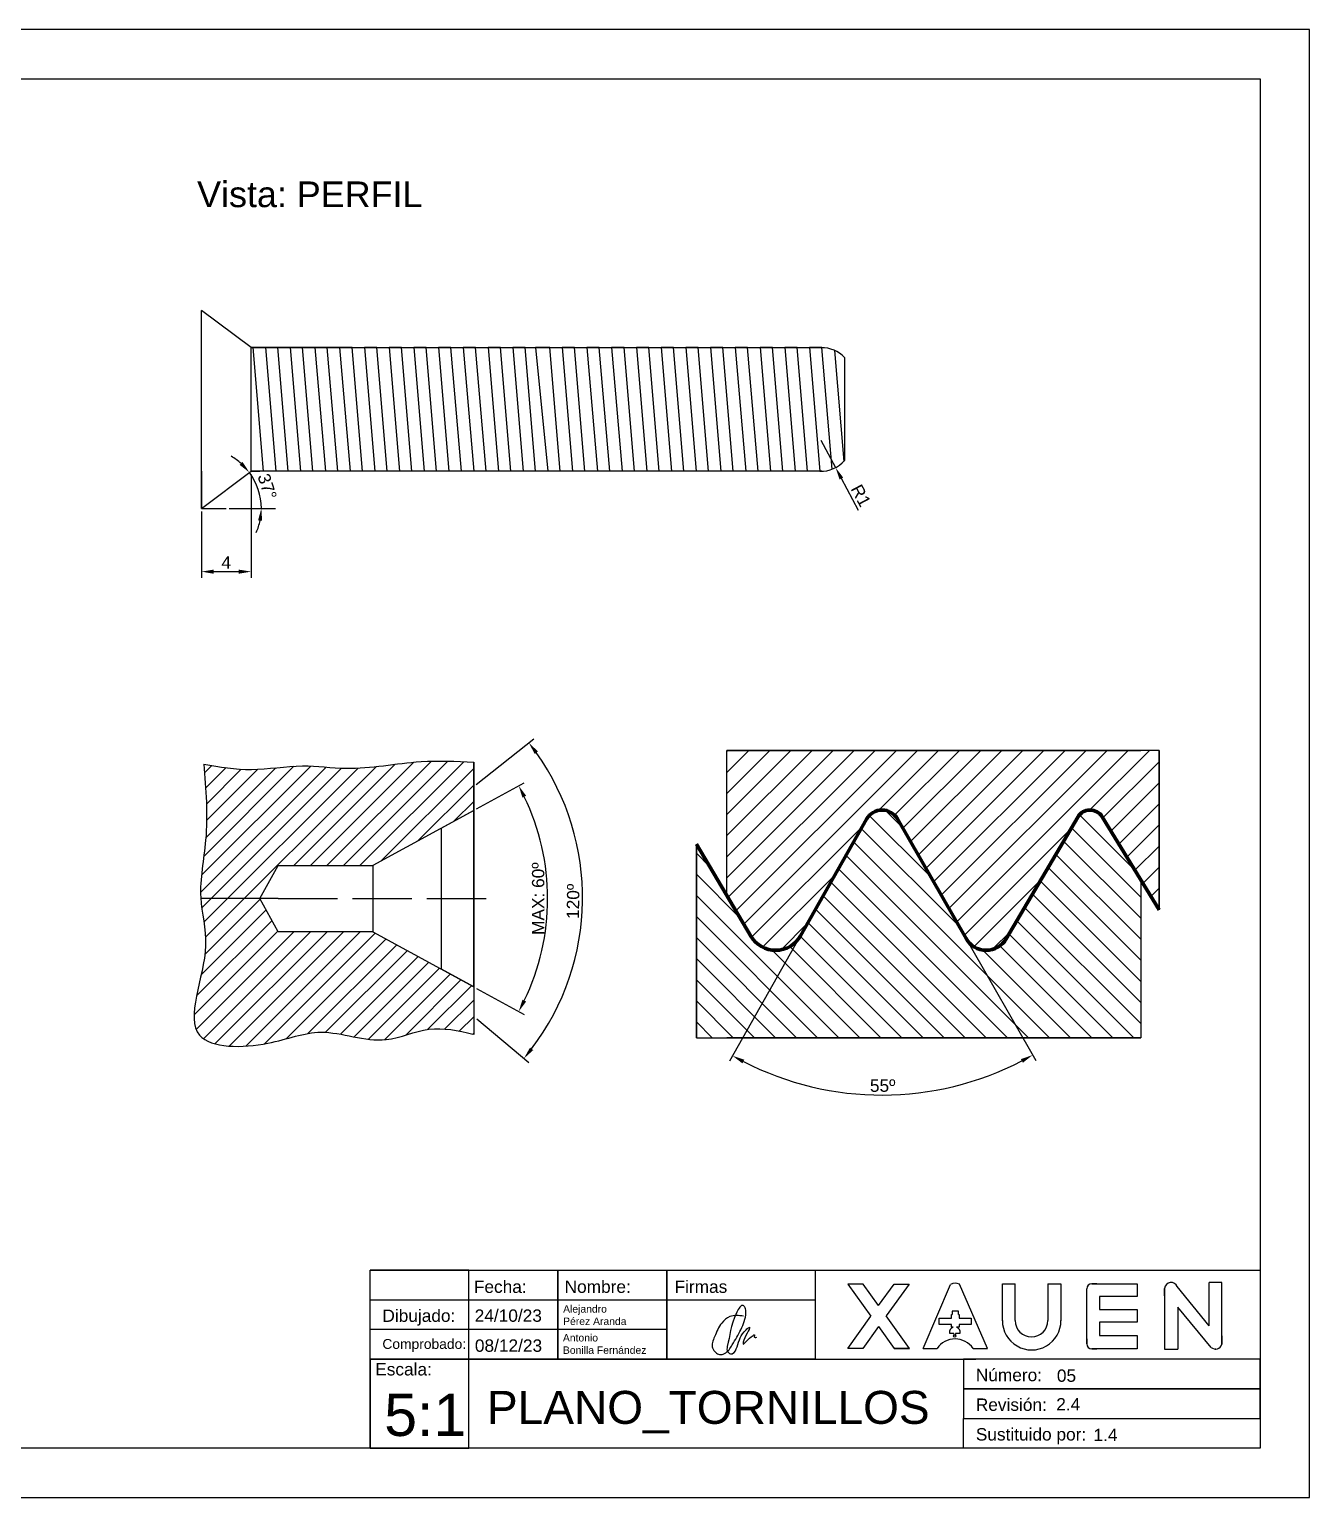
# Model space of a CAD drawing. Header units: millimetres. Extents: x 1406 to 3086, y 1988 to 2285.
# Drawn here: x 2827 to 3085.9, y 1988.1 to 2285.1 of the extents above; entities that cross this region are included whole.
import ezdxf

# ---------------------------------------------------------------- set-up
doc = ezdxf.new("R2010")
doc.units = ezdxf.units.MM
doc.linetypes.add('ACAD_ISO02W100', pattern=[15, 12, -3])
for name, color, linetype in [('BASE', 7, 'Continuous'), ('Cajetín', 7, 'Continuous'), ('Capa1', 10, 'Continuous'), ('COTA', 252, 'Continuous')]:
    doc.layers.add(name, color=color, linetype=linetype)
doc.styles.get("Standard").update_dxf_attribs({"font": 'arial.ttf'})
doc.dimstyles.new('ISO-25', dxfattribs={"dimtxt": 2.5, "dimasz": 2.5, "dimexe": 1.25, "dimexo": 0.625, "dimtad": 1, "dimtxsty": 'Standard', "dimcen": 2.5, "dimadec": 0, "dimazin": 0, "dimtfac": 1, "dimtmove": 0, "dimatfit": 3, "dimfxl": 1, "dimarcsym": 0})

# ---------------------------------------------------------------- blocks, each defined once
blk = doc.blocks.new('*D18')
at = {"layer": 'COTA', "color": 0, "lineweight": -2, "transparency": 16777216}
for p, q in [((2987.08, 2202.03), (2990.04, 2196.45)), ((2994.64, 2187.8), (2991.22, 2194.24))]:
    blk.add_line(p, q, dxfattribs=at)
at = {"layer": 'COTA', "color": 0, "transparency": 16777216}
blk.add_solid([(2991.58, 2194.44), (2990.85, 2194.05), (2990.04, 2196.45)], dxfattribs=at)
at = {"layer": 'COTA', "color": 0, "transparency": 16777216, "insert": (2995.17, 2190.8), "char_height": 2.5, "attachment_point": 5, "rotation": 297.9772}
blk.add_mtext('R1', dxfattribs=at)
blk = doc.blocks.new('*D21')
at = {"layer": 'COTA', "color": 0, "lineweight": -2, "transparency": 16777216}
for p, q in [((2871.86, 2195.09), (2871.86, 2174.16)), ((2861.79, 2187.59), (2861.79, 2174.16)), ((2864.29, 2175.41), (2869.36, 2175.41))]:
    blk.add_line(p, q, dxfattribs=at)
at = {"layer": 'COTA', "color": 0, "transparency": 16777216}
for points in [[(2864.29, 2175.82), (2864.29, 2174.99), (2861.79, 2175.41)], [(2869.36, 2175.82), (2869.36, 2174.99), (2871.86, 2175.41)]]:
    blk.add_solid(points, dxfattribs=at)
at = {"layer": 'COTA', "color": 0, "transparency": 16777216, "insert": (2866.82, 2177.28), "char_height": 2.5, "attachment_point": 5}
blk.add_mtext('4', dxfattribs=at)
blk = doc.blocks.new('*D22')
at = {"layer": 'COTA', "color": 0, "lineweight": -2, "transparency": 16777216}
blk.add_line((2867.41, 2188.21), (2875.17, 2188.21), dxfattribs=at)
for start, end in [(48.4886, 60.3147), (0, 36.6624), (336.3477, 348.1739)]:
    blk.add_arc((2861.79, 2188.21), 12.13, start, end, dxfattribs=at)
at = {"layer": 'COTA', "color": 0, "transparency": 16777216}
for points in [[(2870.13, 2197.58), (2869.52, 2197.02), (2871.52, 2195.46)], [(2873.25, 2185.77), (2874.08, 2185.69), (2873.92, 2188.21)]]:
    blk.add_solid(points, dxfattribs=at)
at = {"layer": 'COTA', "color": 0, "transparency": 16777216, "insert": (2875.11, 2192.63), "char_height": 2.5, "attachment_point": 5, "rotation": 288.3312}
blk.add_mtext('37°', dxfattribs=at)
blk = doc.blocks.new('*D25')
at = {"layer": 'COTA', "color": 0, "lineweight": -2, "transparency": 16777216}
for p, q in [((2917.41, 2127.42), (2927.05, 2132.72)), ((2917.41, 2091.1), (2927.05, 2085.81))]:
    blk.add_line(p, q, dxfattribs=at)
blk.add_arc((2884.32, 2109.26), 47.49, 334.254, 25.746, dxfattribs=at)
at = {"layer": 'COTA', "color": 0, "transparency": 16777216}
for points in [[(2926.72, 2129.7), (2927.46, 2130.08), (2925.95, 2132.11)], [(2927.46, 2088.44), (2926.72, 2088.82), (2925.95, 2086.41)]]:
    blk.add_solid(points, dxfattribs=at)
at = {"layer": 'COTA', "color": 0, "transparency": 16777216, "insert": (2929.91, 2109.26), "char_height": 2.5, "attachment_point": 5, "rotation": 90}
blk.add_mtext('MAX: 60º', dxfattribs=at)
blk = doc.blocks.new('*D26')
at = {"layer": 'COTA', "color": 0, "lineweight": -2, "transparency": 16777216}
for p, q in [((2917.35, 2132.38), (2929, 2141.57)), ((2917.48, 2084.94), (2927.98, 2076.13))]:
    blk.add_line(p, q, dxfattribs=at)
blk.add_arc((2888.28, 2109.48), 50.59, 322.7961, 35.4121, dxfattribs=at)
at = {"layer": 'COTA', "color": 0, "transparency": 16777216}
for points in [[(2929.18, 2138.54), (2929.85, 2139.04), (2928.02, 2140.79)], [(2928.9, 2078.62), (2928.25, 2079.14), (2927.02, 2076.93)]]:
    blk.add_solid(points, dxfattribs=at)
at = {"layer": 'COTA', "color": 0, "transparency": 16777216, "insert": (2936.97, 2108.71), "char_height": 2.5, "attachment_point": 5, "rotation": 89.1041}
blk.add_mtext('120º', dxfattribs=at)
blk = doc.blocks.new('*D27')
at = {"layer": 'COTA', "color": 0, "lineweight": -2, "transparency": 16777216}
for p, q in [((2982.63, 2101.2), (2968.57, 2076.4)), ((3016.72, 2100.64), (3030.52, 2076.55))]:
    blk.add_line(p, q, dxfattribs=at)
blk.add_arc((2999.42, 2130.85), 61.32, 242.801, 297.4689, dxfattribs=at)
at = {"layer": 'COTA', "color": 0, "transparency": 16777216}
for points in [[(2971.19, 2075.94), (2971.59, 2076.67), (2969.19, 2077.49)], [(3027.51, 2076.8), (3027.91, 2076.07), (3029.9, 2077.63)]]:
    blk.add_solid(points, dxfattribs=at)
at = {"layer": 'COTA', "color": 0, "transparency": 16777216, "insert": (2999.56, 2071.42), "char_height": 2.5, "attachment_point": 5, "rotation": 0.135}
blk.add_mtext('55º', dxfattribs=at)

msp = doc.modelspace()

# ---------------------------------------------------------------- hatches: boundary and pattern name
at = {"layer": 'COTA'}
h = msp.add_hatch(dxfattribs=at)
h.set_pattern_fill('ANSI31', color=256, scale=0.94938)
h.set_pattern_definition([(45, (-71.97, 122.1437), (-2.1314196, 2.1314196), [])])
h.paths.add_polyline_path([(3055.446, 2139.262), (2968.029, 2139.262), (2968.029, 2109.902), (2972.918, 2101.65, 0.5762904), (2982.933, 2101.747), (2996.319, 2125.373, -0.5811968), (3002.546, 2125.388), (3016.412, 2101.181, 0.5761453), (3024.559, 2101.138), (3039.014, 2125.774, -0.5667962), (3043.932, 2125.818), (3055.446, 2106.969)])
h = msp.add_hatch(dxfattribs=at)
h.set_pattern_fill('ANSI31', color=256, scale=0.745382)
h.set_pattern_definition([(45, (434.4748, 530.081), (-1.6734305, 1.6734305), [])])
edge = h.paths.add_edge_path()
edge.add_line((2916.857, 2127.124), (2916.857, 2136.871))
edge.add_spline(control_points=[(2916.857, 2136.871), (2913.304, 2137.044), (2904.667, 2137.458), (2893.192, 2134.89), (2881.732, 2136.69), (2872.131, 2134.761), (2865.489, 2135.932), (2862.284, 2136.497)], knot_values=[0, 0, 0, 0, 14.2868816, 34.7286475, 46.5001347, 60.4403239, 73.437482, 73.437482, 73.437482, 73.437482], degree=3, periodic=0)
edge.add_spline(control_points=[(2862.284, 2136.497), (2862.701, 2131.375), (2863.434, 2122.388), (2861.431, 2113.179), (2861.676, 2109.34), (2861.682, 2109.262)], knot_values=[0, 0, 0, 0, 20.6829587, 36.2883506, 36.6099938, 36.6099938, 36.6099938, 36.6099938], degree=3, periodic=0)
edge.add_line((2861.682, 2109.262), (2873.625, 2109.262))
edge.add_line((2873.625, 2109.262), (2877.352, 2115.943))
edge.add_line((2877.352, 2115.943), (2896.488, 2115.943))
edge.add_line((2896.488, 2115.943), (2916.857, 2127.124))
edge = h.paths.add_edge_path()
edge.add_line((2896.488, 2102.581), (2877.352, 2102.581))
edge.add_line((2877.352, 2102.581), (2873.625, 2109.262))
edge.add_line((2873.625, 2109.262), (2861.682, 2109.262))
edge.add_spline(control_points=[(2861.682, 2109.262), (2861.689, 2109.151), (2861.698, 2109.04), (2861.707, 2108.928)], knot_values=[36.6099938, 36.6099938, 36.6099938, 36.6099938, 37.072117, 37.072117, 37.072117, 37.072117], degree=3, periodic=0)
edge.add_spline(control_points=[(2861.707, 2108.928), (2861.778, 2108.092), (2861.895, 2107.261), (2862.022, 2106.425)], knot_values=[37.072117, 37.072117, 37.072117, 37.072117, 40.5519397, 40.5519397, 40.5519397, 40.5519397], degree=3, periodic=0)
edge.add_spline(control_points=[(2862.022, 2106.425), (2862.155, 2105.556), (2862.3, 2104.681), (2862.419, 2103.789)], knot_values=[40.5519397, 40.5519397, 40.5519397, 40.5519397, 44.1695731, 44.1695731, 44.1695731, 44.1695731], degree=3, periodic=0)
edge.add_spline(control_points=[(2862.419, 2103.789), (2862.517, 2103.057), (2862.597, 2102.313), (2862.638, 2101.551)], knot_values=[44.1695731, 44.1695731, 44.1695731, 44.1695731, 47.137547, 47.137547, 47.137547, 47.137547], degree=3, periodic=0)
edge.add_spline(control_points=[(2862.638, 2101.551), (2862.662, 2101.104), (2862.673, 2100.651), (2862.666, 2100.19)], knot_values=[47.137547, 47.137547, 47.137547, 47.137547, 48.8770854, 48.8770854, 48.8770854, 48.8770854], degree=3, periodic=0)
edge.add_spline(control_points=[(2862.666, 2100.19), (2862.664, 2100.046), (2862.647, 2099.431), (2862.597, 2098.802), (2862.543, 2098.316)], knot_values=[48.8770854, 48.8770854, 48.8770854, 48.8770854, 49.4231426, 51.1857163, 51.1857163, 51.1857163, 51.1857163], degree=3, periodic=0)
edge.add_spline(control_points=[(2862.543, 2098.316), (2862.426, 2097.254), (2862.236, 2096.164), (2862.014, 2095.069)], knot_values=[51.1857163, 51.1857163, 51.1857163, 51.1857163, 55.0348006, 55.0348006, 55.0348006, 55.0348006], degree=3, periodic=0)
edge.add_spline(control_points=[(2862.014, 2095.069), (2861.735, 2093.697), (2861.407, 2092.318), (2861.113, 2090.981)], knot_values=[55.0348006, 55.0348006, 55.0348006, 55.0348006, 59.8635467, 59.8635467, 59.8635467, 59.8635467], degree=3, periodic=0)
edge.add_spline(control_points=[(2861.113, 2090.981), (2860.82, 2089.647), (2860.56, 2088.355), (2860.418, 2087.153)], knot_values=[59.8635467, 59.8635467, 59.8635467, 59.8635467, 64.6834826, 64.6834826, 64.6834826, 64.6834826], degree=3, periodic=0)
edge.add_spline(control_points=[(2860.418, 2087.153), (2860.38, 2086.84), (2860.351, 2086.532), (2860.331, 2086.232)], knot_values=[64.6834826, 64.6834826, 64.6834826, 64.6834826, 65.9406349, 65.9406349, 65.9406349, 65.9406349], degree=3, periodic=0)
edge.add_spline(control_points=[(2860.331, 2086.232), (2860.317, 2086.021), (2860.308, 2085.814), (2860.304, 2085.611)], knot_values=[65.9406349, 65.9406349, 65.9406349, 65.9406349, 66.821564, 66.821564, 66.821564, 66.821564], degree=3, periodic=0)
edge.add_spline(control_points=[(2860.304, 2085.611), (2860.298, 2085.342), (2860.302, 2085.079), (2860.315, 2084.823)], knot_values=[66.821564, 66.821564, 66.821564, 66.821564, 67.9896865, 67.9896865, 67.9896865, 67.9896865], degree=3, periodic=0)
edge.add_spline(control_points=[(2860.315, 2084.823), (2860.326, 2084.633), (2860.341, 2084.448), (2860.363, 2084.267)], knot_values=[67.9896865, 67.9896865, 67.9896865, 67.9896865, 68.8540919, 68.8540919, 68.8540919, 68.8540919], degree=3, periodic=0)
edge.add_spline(control_points=[(2860.363, 2084.267), (2860.387, 2084.069), (2860.418, 2083.876), (2860.457, 2083.689)], knot_values=[68.8540919, 68.8540919, 68.8540919, 68.8540919, 69.7987118, 69.7987118, 69.7987118, 69.7987118], degree=3, periodic=0)
edge.add_spline(control_points=[(2860.457, 2083.689), (2860.481, 2083.573), (2860.508, 2083.459), (2860.538, 2083.347)], knot_values=[69.7987118, 69.7987118, 69.7987118, 69.7987118, 70.3831307, 70.3831307, 70.3831307, 70.3831307], degree=3, periodic=0)
edge.add_spline(control_points=[(2860.538, 2083.347), (2860.561, 2083.263), (2860.586, 2083.179), (2860.612, 2083.097)], knot_values=[70.3831307, 70.3831307, 70.3831307, 70.3831307, 70.8266685, 70.8266685, 70.8266685, 70.8266685], degree=3, periodic=0)
edge.add_spline(control_points=[(2860.612, 2083.097), (2860.647, 2082.99), (2860.685, 2082.885), (2860.726, 2082.782)], knot_values=[70.8266685, 70.8266685, 70.8266685, 70.8266685, 71.4039069, 71.4039069, 71.4039069, 71.4039069], degree=3, periodic=0)
edge.add_spline(control_points=[(2860.726, 2082.782), (2860.758, 2082.704), (2860.791, 2082.627), (2860.826, 2082.552)], knot_values=[71.4039069, 71.4039069, 71.4039069, 71.4039069, 71.8441406, 71.8441406, 71.8441406, 71.8441406], degree=3, periodic=0)
edge.add_spline(control_points=[(2860.826, 2082.552), (2860.873, 2082.452), (2860.923, 2082.354), (2860.977, 2082.259)], knot_values=[71.8441406, 71.8441406, 71.8441406, 71.8441406, 72.4255108, 72.4255108, 72.4255108, 72.4255108], degree=3, periodic=0)
edge.add_spline(control_points=[(2860.977, 2082.259), (2861.017, 2082.188), (2861.06, 2082.118), (2861.105, 2082.049)], knot_values=[72.4255108, 72.4255108, 72.4255108, 72.4255108, 72.8629066, 72.8629066, 72.8629066, 72.8629066], degree=3, periodic=0)
edge.add_spline(control_points=[(2861.105, 2082.049), (2861.164, 2081.957), (2861.228, 2081.868), (2861.295, 2081.781)], knot_values=[72.8629066, 72.8629066, 72.8629066, 72.8629066, 73.4476124, 73.4476124, 73.4476124, 73.4476124], degree=3, periodic=0)
edge.add_spline(control_points=[(2861.295, 2081.781), (2861.336, 2081.73), (2861.387, 2081.666), (2861.442, 2081.604), (2861.453, 2081.592)], knot_values=[73.4476124, 73.4476124, 73.4476124, 73.4476124, 73.7955692, 73.8828662, 73.8828662, 73.8828662, 73.8828662], degree=3, periodic=0)
edge.add_spline(control_points=[(2861.453, 2081.592), (2861.509, 2081.528), (2861.568, 2081.466), (2861.629, 2081.405)], knot_values=[73.8828662, 73.8828662, 73.8828662, 73.8828662, 74.3337335, 74.3337335, 74.3337335, 74.3337335], degree=3, periodic=0)
edge.add_spline(control_points=[(2861.629, 2081.405), (2861.707, 2081.329), (2861.788, 2081.255), (2861.872, 2081.183)], knot_values=[74.3337335, 74.3337335, 74.3337335, 74.3337335, 74.902663, 74.902663, 74.902663, 74.902663], degree=3, periodic=0)
edge.add_spline(control_points=[(2861.872, 2081.183), (2861.937, 2081.128), (2862.004, 2081.074), (2862.073, 2081.022)], knot_values=[74.902663, 74.902663, 74.902663, 74.902663, 75.339789, 75.339789, 75.339789, 75.339789], degree=3, periodic=0)
edge.add_spline(control_points=[(2862.073, 2081.022), (2862.165, 2080.953), (2862.26, 2080.886), (2862.359, 2080.821)], knot_values=[75.339789, 75.339789, 75.339789, 75.339789, 75.9218261, 75.9218261, 75.9218261, 75.9218261], degree=3, periodic=0)
edge.add_spline(control_points=[(2862.359, 2080.821), (2862.434, 2080.772), (2862.51, 2080.725), (2862.589, 2080.679)], knot_values=[75.9218261, 75.9218261, 75.9218261, 75.9218261, 76.3614086, 76.3614086, 76.3614086, 76.3614086], degree=3, periodic=0)
edge.add_spline(control_points=[(2862.589, 2080.679), (2862.692, 2080.618), (2862.798, 2080.56), (2862.908, 2080.504)], knot_values=[76.3614086, 76.3614086, 76.3614086, 76.3614086, 76.9401517, 76.9401517, 76.9401517, 76.9401517], degree=3, periodic=0)
edge.add_spline(control_points=[(2862.908, 2080.504), (2863.033, 2080.441), (2863.162, 2080.38), (2863.295, 2080.322)], knot_values=[76.9401517, 76.9401517, 76.9401517, 76.9401517, 77.6004103, 77.6004103, 77.6004103, 77.6004103], degree=3, periodic=0)
edge.add_spline(control_points=[(2863.295, 2080.322), (2863.411, 2080.272), (2863.531, 2080.223), (2863.653, 2080.177)], knot_values=[77.6004103, 77.6004103, 77.6004103, 77.6004103, 78.1809052, 78.1809052, 78.1809052, 78.1809052], degree=3, periodic=0)
edge.add_spline(control_points=[(2863.653, 2080.177), (2863.837, 2080.107), (2864.028, 2080.043), (2864.224, 2079.983)], knot_values=[78.1809052, 78.1809052, 78.1809052, 78.1809052, 79.0547074, 79.0547074, 79.0547074, 79.0547074], degree=3, periodic=0)
edge.add_spline(control_points=[(2864.224, 2079.983), (2864.42, 2079.923), (2864.622, 2079.868), (2864.83, 2079.818)], knot_values=[79.0547074, 79.0547074, 79.0547074, 79.0547074, 79.9307339, 79.9307339, 79.9307339, 79.9307339], degree=3, periodic=0)
edge.add_spline(control_points=[(2864.83, 2079.818), (2865.037, 2079.768), (2865.248, 2079.723), (2865.465, 2079.682)], knot_values=[79.9307339, 79.9307339, 79.9307339, 79.9307339, 80.8043672, 80.8043672, 80.8043672, 80.8043672], degree=3, periodic=0)
edge.add_spline(control_points=[(2865.465, 2079.682), (2865.752, 2079.627), (2866.048, 2079.581), (2866.351, 2079.542)], knot_values=[80.8043672, 80.8043672, 80.8043672, 80.8043672, 81.9658386, 81.9658386, 81.9658386, 81.9658386], degree=3, periodic=0)
edge.add_spline(control_points=[(2866.351, 2079.542), (2866.693, 2079.498), (2867.044, 2079.464), (2867.401, 2079.439)], knot_values=[81.9658386, 81.9658386, 81.9658386, 81.9658386, 83.2799798, 83.2799798, 83.2799798, 83.2799798], degree=3, periodic=0)
edge.add_spline(control_points=[(2867.401, 2079.439), (2867.873, 2079.406), (2868.356, 2079.388), (2868.847, 2079.385)], knot_values=[83.2799798, 83.2799798, 83.2799798, 83.2799798, 85.0133291, 85.0133291, 85.0133291, 85.0133291], degree=3, periodic=0)
edge.add_spline(control_points=[(2868.847, 2079.385), (2869.587, 2079.38), (2870.344, 2079.408), (2871.102, 2079.463)], knot_values=[85.0133291, 85.0133291, 85.0133291, 85.0133291, 87.6263598, 87.6263598, 87.6263598, 87.6263598], degree=3, periodic=0)
edge.add_spline(control_points=[(2871.102, 2079.463), (2871.787, 2079.514), (2872.474, 2079.586), (2873.151, 2079.678)], knot_values=[87.6263598, 87.6263598, 87.6263598, 87.6263598, 89.9850612, 89.9850612, 89.9850612, 89.9850612], degree=3, periodic=0)
edge.add_spline(control_points=[(2873.151, 2079.678), (2873.861, 2079.775), (2874.707, 2079.916), (2875.519, 2080.083), (2875.658, 2080.112)], knot_values=[89.9850612, 89.9850612, 89.9850612, 89.9850612, 92.4596151, 92.9727383, 92.9727383, 92.9727383, 92.9727383], degree=3, periodic=0)
edge.add_spline(control_points=[(2875.658, 2080.112), (2876.72, 2080.336), (2877.728, 2080.598), (2878.701, 2080.86)], knot_values=[92.9727383, 92.9727383, 92.9727383, 92.9727383, 96.9068219, 96.9068219, 96.9068219, 96.9068219], degree=3, periodic=0)
edge.add_spline(control_points=[(2878.701, 2080.86), (2879.53, 2081.083), (2880.334, 2081.307), (2881.126, 2081.507)], knot_values=[96.9068219, 96.9068219, 96.9068219, 96.9068219, 100.2581463, 100.2581463, 100.2581463, 100.2581463], degree=3, periodic=0)
edge.add_spline(control_points=[(2881.126, 2081.507), (2881.679, 2081.647), (2882.226, 2081.775), (2882.772, 2081.885)], knot_values=[100.2581463, 100.2581463, 100.2581463, 100.2581463, 102.59985, 102.59985, 102.59985, 102.59985], degree=3, periodic=0)
edge.add_spline(control_points=[(2882.772, 2081.885), (2883.171, 2081.965), (2883.569, 2082.034), (2883.969, 2082.091)], knot_values=[102.59985, 102.59985, 102.59985, 102.59985, 104.3142834, 104.3142834, 104.3142834, 104.3142834], degree=3, periodic=0)
edge.add_spline(control_points=[(2883.969, 2082.091), (2884.235, 2082.128), (2884.501, 2082.16), (2884.768, 2082.184)], knot_values=[104.3142834, 104.3142834, 104.3142834, 104.3142834, 105.4570985, 105.4570985, 105.4570985, 105.4570985], degree=3, periodic=0)
edge.add_spline(control_points=[(2884.768, 2082.184), (2885.135, 2082.218), (2885.503, 2082.239), (2885.874, 2082.245)], knot_values=[105.4570985, 105.4570985, 105.4570985, 105.4570985, 107.0246279, 107.0246279, 107.0246279, 107.0246279], degree=3, periodic=0)
edge.add_spline(control_points=[(2885.874, 2082.245), (2885.907, 2082.245), (2886.361, 2082.25), (2886.819, 2082.232), (2887.247, 2082.2)], knot_values=[107.0246279, 107.0246279, 107.0246279, 107.0246279, 107.1656069, 108.9411551, 108.9411551, 108.9411551, 108.9411551], degree=3, periodic=0)
edge.add_spline(control_points=[(2887.247, 2082.2), (2887.638, 2082.17), (2888.033, 2082.127), (2888.429, 2082.075)], knot_values=[108.9411551, 108.9411551, 108.9411551, 108.9411551, 110.5669824, 110.5669824, 110.5669824, 110.5669824], degree=3, periodic=0)
edge.add_spline(control_points=[(2888.429, 2082.075), (2888.903, 2082.012), (2889.38, 2081.936), (2889.86, 2081.852)], knot_values=[110.5669824, 110.5669824, 110.5669824, 110.5669824, 112.5095938, 112.5095938, 112.5095938, 112.5095938], degree=3, periodic=0)
edge.add_spline(control_points=[(2889.86, 2081.852), (2890.937, 2081.662), (2892.025, 2081.432), (2893.117, 2081.227)], knot_values=[112.5095938, 112.5095938, 112.5095938, 112.5095938, 116.8741118, 116.8741118, 116.8741118, 116.8741118], degree=3, periodic=0)
edge.add_spline(control_points=[(2893.117, 2081.227), (2894.491, 2080.969), (2895.87, 2080.751), (2897.235, 2080.704)], knot_values=[116.8741118, 116.8741118, 116.8741118, 116.8741118, 122.3686042, 122.3686042, 122.3686042, 122.3686042], degree=3, periodic=0)
edge.add_spline(control_points=[(2897.235, 2080.704), (2897.532, 2080.693), (2897.829, 2080.691), (2898.125, 2080.698)], knot_values=[122.3686042, 122.3686042, 122.3686042, 122.3686042, 123.5654533, 123.5654533, 123.5654533, 123.5654533], degree=3, periodic=0)
edge.add_spline(control_points=[(2898.125, 2080.698), (2898.476, 2080.707), (2898.894, 2080.733), (2899.31, 2080.781), (2899.376, 2080.789)], knot_values=[123.5654533, 123.5654533, 123.5654533, 123.5654533, 124.9885725, 125.2608156, 125.2608156, 125.2608156, 125.2608156], degree=3, periodic=0)
edge.add_spline(control_points=[(2899.376, 2080.789), (2899.792, 2080.841), (2900.205, 2080.914), (2900.617, 2081.002)], knot_values=[125.2608156, 125.2608156, 125.2608156, 125.2608156, 126.9580519, 126.9580519, 126.9580519, 126.9580519], degree=3, periodic=0)
edge.add_spline(control_points=[(2900.617, 2081.002), (2901.115, 2081.108), (2901.61, 2081.236), (2902.103, 2081.376)], knot_values=[126.9580519, 126.9580519, 126.9580519, 126.9580519, 129.0064295, 129.0064295, 129.0064295, 129.0064295], degree=3, periodic=0)
edge.add_spline(control_points=[(2902.103, 2081.376), (2902.859, 2081.589), (2903.611, 2081.828), (2904.364, 2082.055)], knot_values=[129.0064295, 129.0064295, 129.0064295, 129.0064295, 132.1416251, 132.1416251, 132.1416251, 132.1416251], degree=3, periodic=0)
edge.add_spline(control_points=[(2904.364, 2082.055), (2905.037, 2082.257), (2905.71, 2082.449), (2906.385, 2082.603)], knot_values=[132.1416251, 132.1416251, 132.1416251, 132.1416251, 134.9441649, 134.9441649, 134.9441649, 134.9441649], degree=3, periodic=0)
edge.add_spline(control_points=[(2906.385, 2082.603), (2906.729, 2082.682), (2907.073, 2082.75), (2907.418, 2082.805)], knot_values=[134.9441649, 134.9441649, 134.9441649, 134.9441649, 136.3688183, 136.3688183, 136.3688183, 136.3688183], degree=3, periodic=0)
edge.add_spline(control_points=[(2907.418, 2082.805), (2907.549, 2082.826), (2907.826, 2082.866), (2908.103, 2082.897), (2908.248, 2082.91)], knot_values=[136.3688183, 136.3688183, 136.3688183, 136.3688183, 136.9122586, 137.5088347, 137.5088347, 137.5088347, 137.5088347], degree=3, periodic=0)
edge.add_spline(control_points=[(2908.248, 2082.91), (2908.673, 2082.95), (2909.101, 2082.968), (2909.529, 2082.968)], knot_values=[137.5088347, 137.5088347, 137.5088347, 137.5088347, 139.2575865, 139.2575865, 139.2575865, 139.2575865], degree=3, periodic=0)
edge.add_spline(control_points=[(2909.529, 2082.968), (2909.954, 2082.968), (2910.381, 2082.951), (2910.808, 2082.919)], knot_values=[139.2575865, 139.2575865, 139.2575865, 139.2575865, 140.9934754, 140.9934754, 140.9934754, 140.9934754], degree=3, periodic=0)
edge.add_spline(control_points=[(2910.808, 2082.919), (2911.418, 2082.873), (2912.029, 2082.798), (2912.642, 2082.702)], knot_values=[140.9934754, 140.9934754, 140.9934754, 140.9934754, 143.4679805, 143.4679805, 143.4679805, 143.4679805], degree=3, periodic=0)
edge.add_spline(control_points=[(2912.642, 2082.702), (2913.256, 2082.606), (2913.872, 2082.49), (2914.488, 2082.363)], knot_values=[143.4679805, 143.4679805, 143.4679805, 143.4679805, 145.9460658, 145.9460658, 145.9460658, 145.9460658], degree=3, periodic=0)
edge.add_spline(control_points=[(2914.488, 2082.363), (2915.223, 2082.211), (2915.96, 2082.043), (2916.697, 2081.876)], knot_values=[145.9460658, 145.9460658, 145.9460658, 145.9460658, 148.9039088, 148.9039088, 148.9039088, 148.9039088], degree=3, periodic=0)
edge.add_line((2916.697, 2081.876), (2916.857, 2081.758))
edge.add_line((2916.857, 2081.758), (2916.857, 2091.4))
edge.add_line((2916.857, 2091.4), (2896.488, 2102.581))
h = msp.add_hatch(dxfattribs=at)
h.set_pattern_fill('ANSI31', color=256, scale=0.94938, angle=90)
h.set_pattern_definition([(135, (-71.97, 122.1437), (-2.1314196, -2.1314196), [])])
h.paths.add_polyline_path([(3051.737, 2113.04), (3043.932, 2125.818, 0.5667962), (3039.014, 2125.774), (3024.559, 2101.138, -0.5761453), (3016.412, 2101.181), (3002.546, 2125.388, 0.5811968), (2996.319, 2125.373), (2982.933, 2101.747, -0.5762904), (2972.918, 2101.65), (2961.883, 2120.274), (2961.883, 2081.131), (3051.737, 2081.131)])

# ---------------------------------------------------------------- linework, layer by layer
for p, q in [((2861.786, 2188.215), (2861.786, 2228.215)), ((2871.862, 2220.715), (2861.786, 2228.215)), ((2861.786, 2195.715), (2861.786, 2220.715)), ((2861.786, 2195.715), (2861.786, 2220.715)), ((2871.862, 2220.715), (2872.648, 2220.715)), ((2872.648, 2220.715), (2871.862, 2220.715)), ((2871.862, 2220.715), (2874.755, 2220.715)), ((2874.755, 2220.715), (2871.862, 2220.715)), ((2872.255, 2220.715), (2871.862, 2220.715)), ((2871.862, 2195.715), (2871.862, 2220.715)), ((2874.362, 2195.715), (2872.255, 2220.715)), ((2874.755, 2220.715), (2879.755, 2220.715)), ((2879.755, 2220.715), (2874.755, 2220.715)), ((2877.255, 2220.715), (2874.755, 2220.715)), ((2874.755, 2220.715), (2876.862, 2195.715)), ((2879.362, 2195.715), (2877.255, 2220.715)), ((2879.755, 2220.715), (2884.755, 2220.715)), ((2884.755, 2220.715), (2879.755, 2220.715)), ((2882.255, 2220.715), (2879.755, 2220.715)), ((2879.755, 2220.715), (2881.862, 2195.715)), ((2884.362, 2195.715), (2882.255, 2220.715)), ((2884.755, 2220.715), (2889.755, 2220.715)), ((2889.755, 2220.715), (2884.755, 2220.715)), ((2887.255, 2220.715), (2884.755, 2220.715)), ((2884.755, 2220.715), (2886.862, 2195.715)), ((2889.362, 2195.715), (2887.255, 2220.715)), ((2889.755, 2220.715), (2894.755, 2220.715)), ((2892.255, 2220.715), (2889.755, 2220.715)), ((2889.755, 2220.715), (2891.862, 2195.715)), ((2894.362, 2195.715), (2892.255, 2220.715)), ((2894.755, 2220.715), (2899.755, 2220.715)), ((2897.255, 2220.715), (2894.755, 2220.715)), ((2894.755, 2220.715), (2896.862, 2195.715)), ((2899.362, 2195.715), (2897.255, 2220.715)), ((2899.755, 2220.715), (2904.755, 2220.715)), ((2902.255, 2220.715), (2899.755, 2220.715)), ((2899.755, 2220.715), (2901.862, 2195.715)), ((2904.362, 2195.715), (2902.255, 2220.715)), ((2904.755, 2220.715), (2909.755, 2220.715)), ((2907.255, 2220.715), (2904.755, 2220.715)), ((2904.755, 2220.715), (2906.862, 2195.715)), ((2909.362, 2195.715), (2907.255, 2220.715)), ((2909.755, 2220.715), (2914.755, 2220.715)), ((2912.255, 2220.715), (2909.755, 2220.715)), ((2909.755, 2220.715), (2911.862, 2195.715)), ((2914.362, 2195.715), (2912.255, 2220.715)), ((2914.755, 2220.715), (2919.755, 2220.715)), ((2917.255, 2220.715), (2914.755, 2220.715)), ((2914.755, 2220.715), (2916.862, 2195.715)), ((2919.362, 2195.715), (2917.255, 2220.715)), ((2919.755, 2220.715), (2924.755, 2220.715)), ((2922.255, 2220.715), (2919.755, 2220.715)), ((2919.755, 2220.715), (2921.862, 2195.715)), ((2924.362, 2195.715), (2922.255, 2220.715)), ((2924.755, 2220.715), (2929.755, 2220.715)), ((2927.255, 2220.715), (2924.755, 2220.715)), ((2924.755, 2220.715), (2926.862, 2195.715)), ((2929.362, 2195.715), (2927.255, 2220.715)), ((2932.255, 2220.715), (2929.362, 2220.715)), ((2929.362, 2220.715), (2931.862, 2195.715)), ((2929.755, 2220.715), (2934.755, 2220.715)), ((2934.362, 2195.715), (2932.255, 2220.715)), ((2934.755, 2220.715), (2939.755, 2220.715)), ((2937.255, 2220.715), (2934.755, 2220.715)), ((2934.755, 2220.715), (2936.862, 2195.715)), ((2939.362, 2195.715), (2937.255, 2220.715)), ((2939.755, 2220.715), (2944.755, 2220.715)), ((2942.255, 2220.715), (2939.755, 2220.715)), ((2939.755, 2220.715), (2941.862, 2195.715)), ((2944.362, 2195.715), (2942.255, 2220.715)), ((2944.755, 2220.715), (2949.755, 2220.715)), ((2947.255, 2220.715), (2944.755, 2220.715)), ((2944.755, 2220.715), (2946.862, 2195.715)), ((2949.362, 2195.715), (2947.255, 2220.715)), ((2949.755, 2220.715), (2954.755, 2220.715)), ((2952.255, 2220.715), (2949.755, 2220.715)), ((2949.755, 2220.715), (2951.862, 2195.715)), ((2954.362, 2195.715), (2952.255, 2220.715)), ((2954.755, 2220.715), (2959.755, 2220.715)), ((2957.255, 2220.715), (2954.755, 2220.715)), ((2954.755, 2220.715), (2956.862, 2195.715)), ((2959.362, 2195.715), (2957.255, 2220.715)), ((2959.755, 2220.715), (2964.755, 2220.715)), ((2962.255, 2220.715), (2959.755, 2220.715)), ((2959.755, 2220.715), (2961.862, 2195.715)), ((2964.362, 2195.715), (2962.255, 2220.715)), ((2964.755, 2220.715), (2969.755, 2220.715)), ((2967.255, 2220.715), (2964.755, 2220.715)), ((2964.755, 2220.715), (2966.862, 2195.715)), ((2969.362, 2195.715), (2967.255, 2220.715)), ((2969.755, 2220.715), (2974.755, 2220.715)), ((2972.255, 2220.715), (2969.755, 2220.715)), ((2969.755, 2220.715), (2971.862, 2195.715)), ((2974.362, 2195.715), (2972.255, 2220.715)), ((2974.755, 2220.715), (2979.755, 2220.715)), ((2977.255, 2220.715), (2974.755, 2220.715)), ((2974.755, 2220.715), (2976.862, 2195.715)), ((2979.362, 2195.715), (2977.255, 2220.715)), ((2979.755, 2220.715), (2984.755, 2220.715)), ((2982.255, 2220.715), (2979.755, 2220.715)), ((2979.755, 2220.715), (2981.862, 2195.715)), ((2984.362, 2195.715), (2982.255, 2220.715)), ((2984.755, 2220.715), (2987.255, 2220.715)), ((2987.255, 2220.715), (2984.755, 2220.715)), ((2984.755, 2220.715), (2986.862, 2195.715)), ((2989.327, 2196.126), (2987.255, 2220.715)), ((2989.801, 2220.168), (2991.693, 2197.715)), ((2861.786, 2195.715), (2861.786, 2188.215)), ((2861.786, 2188.215), (2871.862, 2195.715)), ((2871.862, 2195.715), (2873.613, 2195.715)), ((2876.862, 2195.715), (2871.862, 2195.715)), ((2876.862, 2195.715), (2874.362, 2195.715)), ((2881.862, 2195.715), (2876.862, 2195.715)), ((2881.862, 2195.715), (2879.362, 2195.715)), ((2886.862, 2195.715), (2881.862, 2195.715)), ((2886.862, 2195.715), (2884.362, 2195.715)), ((2891.862, 2195.715), (2886.862, 2195.715)), ((2891.862, 2195.715), (2889.362, 2195.715)), ((2896.862, 2195.715), (2891.862, 2195.715)), ((2896.862, 2195.715), (2894.362, 2195.715)), ((2901.862, 2195.715), (2896.862, 2195.715)), ((2901.862, 2195.715), (2899.362, 2195.715)), ((2906.862, 2195.715), (2901.862, 2195.715)), ((2906.862, 2195.715), (2904.362, 2195.715)), ((2911.862, 2195.715), (2906.862, 2195.715)), ((2911.862, 2195.715), (2909.362, 2195.715)), ((2916.862, 2195.715), (2911.862, 2195.715)), ((2916.862, 2195.715), (2914.362, 2195.715)), ((2921.862, 2195.715), (2916.862, 2195.715)), ((2921.862, 2195.715), (2919.362, 2195.715)), ((2926.862, 2195.715), (2921.862, 2195.715)), ((2926.862, 2195.715), (2924.362, 2195.715)), ((2931.862, 2195.715), (2926.862, 2195.715)), ((2931.862, 2195.715), (2929.362, 2195.715)), ((2936.862, 2195.715), (2931.862, 2195.715)), ((2936.862, 2195.715), (2934.362, 2195.715)), ((2941.862, 2195.715), (2936.862, 2195.715)), ((2941.862, 2195.715), (2939.362, 2195.715)), ((2946.862, 2195.715), (2941.862, 2195.715)), ((2946.862, 2195.715), (2944.362, 2195.715)), ((2951.862, 2195.715), (2946.862, 2195.715)), ((2951.862, 2195.715), (2949.362, 2195.715)), ((2956.862, 2195.715), (2951.862, 2195.715)), ((2956.862, 2195.715), (2954.362, 2195.715)), ((2961.862, 2195.715), (2956.862, 2195.715)), ((2961.862, 2195.715), (2959.362, 2195.715)), ((2966.862, 2195.715), (2961.862, 2195.715)), ((2966.862, 2195.715), (2964.362, 2195.715)), ((2971.862, 2195.715), (2966.862, 2195.715)), ((2971.862, 2195.715), (2969.362, 2195.715)), ((2976.862, 2195.715), (2971.862, 2195.715)), ((2976.862, 2195.715), (2974.362, 2195.715)), ((2981.862, 2195.715), (2976.862, 2195.715)), ((2981.862, 2195.715), (2979.362, 2195.715)), ((2986.862, 2195.715), (2981.862, 2195.715)), ((2986.862, 2195.715), (2984.362, 2195.715)), ((2987.255, 2195.715), (2986.862, 2195.715))]:
    msp.add_line(p, q)
for points in [[(2871.862, 2220.715), (2987.255, 2220.715)], [(2871.862, 2220.715), (2987.255, 2220.715)], [(2991.862, 2218.715), (2991.862, 2197.902)], [(2991.862, 2218.715), (2991.862, 2197.902)], [(2987.255, 2195.715), (2871.862, 2195.715)], [(2987.255, 2195.715), (2871.862, 2195.715)]]:
    msp.add_lwpolyline(points)
for centre, radius, start, end in [((2987.212, 2214.31), 6.405, 43.4512, 90.38667), ((2987.08, 2202.028), 6.316, 268.02136, 319.21352)]:
    msp.add_arc(centre, radius, start, end)
at = {"layer": 'BASE'}
for p, q in [((2916.857, 2127.124), (2896.488, 2115.943)), ((2916.857, 2127.124), (2910.323, 2123.537)), ((2910.323, 2094.987), (2910.323, 2123.537)), ((2873.625, 2109.262), (2877.352, 2115.943)), ((2896.488, 2115.943), (2896.488, 2102.581)), ((2877.352, 2102.581), (2873.625, 2109.262)), ((2896.488, 2102.581), (2916.857, 2091.4)), ((2916.857, 2091.4), (2910.323, 2094.987))]:
    msp.add_line(p, q, dxfattribs=at)
at = {"layer": 'BASE', "lineweight": 100}
for p, q in [((2982.933, 2101.747), (2996.319, 2125.373)), ((3016.412, 2101.181), (3002.546, 2125.388)), ((3039.014, 2125.774), (3024.559, 2101.138)), ((3055.446, 2106.969), (3043.932, 2125.818)), ((2961.883, 2120.274), (2972.918, 2101.65))]:
    msp.add_line(p, q, dxfattribs=at)
at = {"layer": 'BASE'}
msp.add_lwpolyline([(2877.352, 2115.943), (2896.488, 2115.943), (2896.488, 2102.581), (2877.352, 2102.581)], dxfattribs=at)
at = {"layer": 'BASE', "lineweight": 100}
for centre, radius, start, end in [((2999.437, 2123.607), 3.583, 29.80496, 150.46503), ((3041.486, 2124.324), 2.866, 31.42013, 149.59773), ((2977.898, 2104.6), 5.788, 210.6473, 330.46503), ((3020.498, 2103.521), 4.709, 209.80496, 329.59773)]:
    msp.add_arc(centre, radius, start, end, dxfattribs=at)
at = {"layer": 'Cajetín'}
for p, q in [((2915.897, 2034.101), (2895.897, 2034.101)), ((2915.897, 2016.101), (2915.897, 2034.101)), ((2995.629, 2031.314), (2992.492, 2031.314)), ((2992.492, 2031.314), (2997.188, 2024.801)), ((2998.747, 2026.961), (2995.629, 2031.314)), ((2998.747, 2026.961), (3001.888, 2031.314)), ((3004.888, 2031.314), (3000.25, 2024.862)), ((3001.888, 2031.314), (3004.888, 2031.314)), ((3007.727, 2018.299), (3013.282, 2031.242)), ((3020.75, 2018.299), (3015.097, 2031.253)), ((3042.851, 2031.364), (3041.851, 2031.364)), ((3065.583, 2022.85), (3059.135, 2030.802)), ((2895.897, 2028.101), (2915.897, 2028.101)), ((2915.897, 2028.101), (2985.897, 2028.101)), ((2985.897, 2028.101), (2985.897, 2022.101)), ((3065.981, 2018.494), (3059.233, 2026.656)), ((2992.492, 2018.294), (2997.188, 2024.801)), ((2998.699, 2022.704), (2995.529, 2018.294)), ((2998.699, 2022.704), (3001.88, 2018.294)), ((3004.956, 2018.294), (3000.25, 2024.862)), ((2915.897, 2022.101), (2895.897, 2022.101)), ((2915.897, 2016.101), (2915.897, 2022.101)), ((2955.897, 2022.101), (2915.897, 2022.101)), ((3013.054, 2021.37), (3013.964, 2021.367)), ((3013.054, 2021.37), (3013.054, 2021.37)), ((3014.024, 2020.987), (3013.964, 2021.367)), ((3014.336, 2021.366), (3014.249, 2020.945)), ((3014.336, 2021.366), (3015.245, 2021.363)), ((3068.142, 2019.126), (3068.142, 2020.82)), ((2995.529, 2018.294), (2992.492, 2018.294)), ((3004.956, 2018.294), (3001.88, 2018.294)), ((3001.908, 2018.294), (3004.956, 2018.294)), ((2895.897, 2016.101), (2915.897, 2016.101)), ((2915.897, 2016.101), (3015.897, 2016.101)), ((3015.897, 2016.101), (3018.397, 2016.101))]:
    msp.add_line(p, q, dxfattribs=at)
for points in [[(2665.897, 1988.101), (3085.897, 1988.101), (3085.897, 2285.101), (2665.897, 2285.101)], [(2685.897, 2275.101), (3075.897, 2275.101), (3075.897, 1998.101), (2685.897, 1998.101)], [(3075.897, 1998.101), (2895.897, 1998.101), (2895.897, 2034.101), (3075.897, 2034.101)], [(2915.897, 2034.101), (2933.897, 2034.101), (2933.897, 2016.101), (2915.897, 2016.101)], [(2933.897, 2034.101), (2955.897, 2034.101), (2955.897, 2016.101), (2933.897, 2016.101)], [(2955.897, 2034.101), (2985.897, 2034.101), (2985.897, 2016.101), (2955.897, 2016.101)], [(2895.897, 1998.101), (2915.897, 1998.101), (2915.897, 2016.101), (2895.897, 2016.101)], [(3015.897, 2010.101), (3075.897, 2010.101), (3075.897, 2016.101), (3015.897, 2016.101)], [(3015.897, 2004.101), (3075.897, 2004.101), (3075.897, 2010.101), (3015.897, 2010.101)], [(3075.897, 1998.101), (3015.897, 1998.101), (3015.897, 2004.101), (3075.897, 2004.101)]]:
    msp.add_lwpolyline(points, close=True, dxfattribs=at)
for points in [[(3068.142, 2019.126), (3068.142, 2031.615), (3065.583, 2031.615)], [(3065.583, 2022.85), (3065.583, 2031.615)], [(3023.768, 2023.89), (3023.768, 2031.358), (3026.321, 2031.358)], [(3026.321, 2023.913), (3026.321, 2031.358)], [(3032.992, 2031.358), (3035.615, 2031.358), (3035.615, 2023.89)], [(3032.992, 2031.358), (3032.992, 2023.913)], [(3040.851, 2019.19), (3040.851, 2030.364)], [(3040.851, 2029.364), (3040.851, 2030.364)], [(3041.851, 2031.364), (3051.035, 2031.364), (3051.035, 2028.786)], [(3041.851, 2031.364), (3042.851, 2031.364)], [(3051.035, 2028.786), (3043.44, 2028.786), (3043.44, 2026.148), (3051.035, 2026.148)], [(3056.574, 2030.436), (3056.574, 2018.161), (3059.233, 2018.161)], [(3056.574, 2028.936), (3056.574, 2030.436)], [(3014.867, 2025.12), (3014.867, 2025.837), (3013.598, 2025.837), (3013.598, 2025.12)], [(3051.035, 2026.148), (3051.035, 2023.614)], [(3059.233, 2026.656), (3059.233, 2018.161)], [(3013.449, 2023.126), (3011.017, 2023.126), (3011.017, 2024.427), (3013.449, 2024.427)], [(3013.449, 2024.427), (3013.449, 2025.12), (3013.598, 2025.12)], [(3013.803, 2022.567), (3013.449, 2022.567), (3013.449, 2023.126)], [(3015.024, 2023.126), (3015.024, 2022.567), (3014.496, 2022.567)], [(3014.867, 2025.12), (3015.024, 2025.12), (3015.024, 2024.427)], [(3015.024, 2024.427), (3017.455, 2024.427), (3017.455, 2023.126), (3015.024, 2023.126)], [(3051.035, 2023.614), (3043.419, 2023.614), (3043.419, 2020.914), (3051.035, 2020.914)], [(3040.851, 2020.19), (3040.851, 2019.19)], [(3051.035, 2020.914), (3051.035, 2018.19), (3041.851, 2018.19)], [(3068.142, 2020.82), (3068.142, 2019.126)], [(3007.727, 2018.299), (3010.555, 2018.299)], [(3017.841, 2018.299), (3020.75, 2018.299)], [(3041.851, 2018.19), (3042.851, 2018.19)], [(3066.813, 2018.161), (3066.912, 2018.161)], [(3066.912, 2018.161), (3066.813, 2018.161)]]:
    msp.add_lwpolyline(points, dxfattribs=at)
msp.add_circle((3014.101, 2020.777), 0.224, dxfattribs=at)
for centre, radius, start, end in [((3014.199, 2029.787), 1.72, 58.50033, 122.23881), ((3057.903, 2030.276), 1.339, 23.16034, 173.13873), ((3041.851, 2030.364), 1, 90, 180), ((3029.692, 2023.902), 5.923, 179.88638, 0.11362), ((3029.656, 2023.956), 3.336, 180.7342, 359.2658), ((3014.198, 2015.753), 4.444, 34.94859, 145.05141), ((3014.15, 2021.517), 1.106, 108.26817, 187.61504), ((3014.15, 2021.517), 1.106, 352.02092, 71.73183), ((3041.851, 2019.19), 1, 180, 270), ((3066.863, 2019.49), 1.331, 228.50079, 344.11791)]:
    msp.add_arc(centre, radius, start, end, dxfattribs=at)
msp.add_spline([(2971.418, 2024.829), (2968.645, 2024.725), (2967.019, 2023.425), (2965.565, 2020.637), (2965.143, 2018.369), (2965.798, 2017.468), (2966.541, 2017.055), (2967.592, 2017.251), (2969.159, 2019.027), (2970.879, 2022.077), (2971.911, 2025.503), (2971.74, 2026.521), (2971.381, 2026.947), (2970.073, 2025.608), (2968.147, 2018.68), (2968.083, 2018.395), (2968.46, 2017.381), (2969.144, 2017.21), (2969.205, 2017.232), (2970.104, 2018.59), (2971.935, 2022.066), (2972.552, 2022.549), (2971.502, 2019.947), (2971.331, 2019.263), (2973.382, 2020.922), (2973.628, 2021.01), (2973.582, 2020.634), (2974.129, 2020.539)], degree=3, dxfattribs=at)
at = {"layer": 'Capa1'}
for p, q in [((2916.857, 2127.124), (2916.857, 2136.871)), ((2916.857, 2091.4), (2916.857, 2127.124)), ((2977.898, 2098.812), (2977.681, 2098.812)), ((2916.857, 2081.758), (2916.697, 2081.876))]:
    msp.add_line(p, q, dxfattribs=at)
at = {"layer": 'COTA'}
for p, q in [((2861.786, 2188.215), (2866.786, 2188.215)), ((2871.786, 2188.215), (2876.786, 2188.215)), ((2916.857, 2136.871), (2916.857, 2081.758)), ((2999.191, 2127.19), (2999.437, 2127.19))]:
    msp.add_line(p, q, dxfattribs=at)
at = {"layer": 'COTA', "linetype": 'ACAD_ISO02W100'}
for p, q in [((2873.625, 2109.262), (2858.718, 2109.262)), ((2877.352, 2109.262), (2873.625, 2109.262)), ((2877.352, 2109.262), (2922.075, 2109.262))]:
    msp.add_line(p, q, dxfattribs=at)
at = {"layer": 'COTA'}
for points in [[(2968.029, 2139.262), (3051.737, 2139.262)], [(2968.029, 2109.902), (2968.029, 2139.262)], [(3055.446, 2106.969), (3055.446, 2139.262), (2968.029, 2139.262)], [(3055.446, 2139.262), (3055.446, 2106.969)], [(2961.883, 2120.274), (2961.883, 2081.131), (3051.737, 2081.131)], [(2961.883, 2081.131), (2961.883, 2120.274)], [(3051.737, 2113.04), (3051.737, 2081.131)], [(3051.737, 2081.131), (2968.029, 2081.131)]]:
    msp.add_lwpolyline(points, dxfattribs=at)
msp.add_spline([(2862.284, 2136.497), (2862.654, 2121.085), (2861.667, 2109.495), (2862.654, 2099.754), (2861.42, 2081.629), (2875.239, 2080.026), (2885.974, 2082.246), (2899.176, 2080.766), (2907.813, 2082.862), (2916.697, 2081.876)], degree=3, dxfattribs=at)
msp.add_open_spline([(2862.284, 2136.497), (2865.489, 2135.932), (2872.131, 2134.761), (2881.732, 2136.69), (2893.192, 2134.89), (2904.667, 2137.458), (2913.304, 2137.044), (2916.857, 2136.871)], degree=3, knots=[0, 0, 0, 0, 12.9971581, 26.9373473, 38.7088345, 59.1506004, 73.437482, 73.437482, 73.437482, 73.437482], dxfattribs=at)

# ---------------------------------------------------------------- texts
at = {"insert": (2919.547, 2009.691), "char_height": 6.66512, "attachment_point": 1}
msp.add_mtext_dynamic_manual_height_columns('PLANO_TORNILLOS', width=247.55724, gutter_width=33.326, heights=[0], dxfattribs=at)
at = {"layer": 'BASE', "insert": (2860.935, 2254.333), "char_height": 5.19396, "attachment_point": 1}
msp.add_mtext_dynamic_manual_height_columns('Vista: PERFIL', width=310.06023, gutter_width=25.97, heights=[0], dxfattribs=at)
at = {"layer": 'BASE', "insert": (3042.186, 2002.023), "char_height": 2.5, "width": 4.52123, "attachment_point": 1}
msp.add_mtext('1.4\\P', dxfattribs=at)
at = {"layer": 'Cajetín', "attachment_point": 1}
for s, width, gutter_width, heights, insert, char_height in [('Fecha:', 2.46235, 12.5, [0], (2916.895, 2032.013), 2.5), ('Nombre:', 2.46235, 12.5, [0], (2935.237, 2032.019), 2.5), ('Firmas', 2.46235, 12.5, [0], (2957.47, 2032.019), 2.5), ('Dibujado:', 2.46235, 12.5, [0], (2898.397, 2026.155), 2.5), ('24/10/23', 2.46235, 12.5, [0], (2917.06, 2026.17), 2.5), ('Alejandro Pérez Aranda', 13.66588, 12.5, [7.916], (2934.945, 2027.025), 1.5), ('Comprobado:', 2.5, 12.5, [0], (2898.397, 2020.185), 2), ('08/12/23', 2.46235, 12.5, [0], (2917.101, 2020.104), 2.5), ('Antonio \\PBonilla Fernández', 18.88062, 12.5, [7.02], (2934.899, 2021.188), 1.5), ('Escala:', 20, 12.5, [0], (2896.949, 2015.311), 2.5), ('Número:', 2.46235, 12.5, [0], (3018.397, 2014.155), 2.5), ('05', 2.46235, 12.5, [0], (3034.789, 2014.025), 2.5), ('5:1', 47.04129, 42.785, [0], (2898.764, 2009.129), 8.557), ('Revisión:', 19.90916, 12.5, [5.96], (3018.397, 2008.155), 2.5), ('2.4', 2.46235, 12.5, [0], (3034.663, 2008.236), 2.5), ('Sustituido por:', 24.25851, 12.5, [4.341], (3018.397, 2002.155), 2.5)]:
    msp.add_mtext_dynamic_manual_height_columns(s, width=width, gutter_width=gutter_width, heights=heights, dxfattribs=dict(at, insert=insert, char_height=char_height))

# ---------------------------------------------------------------- dimensions: what is measured, and where the dimension line sits
at = {"layer": 'COTA'}
dim = msp.add_radius_dim(center=(2987.08, 2202.028), mpoint=(2990.043, 2196.451), text='R1', dimstyle='ISO-25', dxfattribs=at)
dim.commit()
dim.dimension.update_dxf_attribs({"geometry": '*D18', "text_midpoint": (2995.174, 2190.798)})
dim = msp.add_angular_dim_2l(base=(2873.645, 2190.783), line1=((2861.786, 2188.215), (2871.862, 2195.715)), line2=((2861.786, 2188.215), (2866.786, 2188.215)), dimstyle='ISO-25', dxfattribs=at)
dim.commit()
dim.dimension.update_dxf_attribs({"geometry": '*D22', "text_midpoint": (2875.11, 2192.629)})
dim = msp.add_linear_dim(base=(2871.862, 2175.408), p1=(2861.786, 2188.215), p2=(2871.862, 2195.715), text='4', dimstyle='ISO-25', dxfattribs=at)
dim.commit()
dim.dimension.update_dxf_attribs({"geometry": '*D21', "text_midpoint": (2866.824, 2177.283)})
for base, line1, line2, text, picture, middle in [((2937.385, 2097.285), ((2896.488, 2115.943), (2916.857, 2131.998)), ((2896.488, 2102.581), (2917.005, 2085.343)), '120º', '*D26', (2936.969, 2108.714)), ((2931.146, 2101.352), ((2916.857, 2127.124), (2896.488, 2115.943)), ((2896.488, 2102.581), (2916.857, 2091.4)), 'MAX: 60º', '*D25', (2929.908, 2109.262)), ((2989.03, 2070.41), ((3016.412, 2101.181), (3002.546, 2125.388)), ((2982.933, 2101.747), (2996.319, 2125.373)), '55º', '*D27', (2999.56, 2071.419))]:
    dim = msp.add_angular_dim_2l(base=base, line1=line1, line2=line2, text=text, dimstyle='ISO-25', dxfattribs=at)
    dim.commit()
    dim.dimension.update_dxf_attribs({"geometry": picture, "text_midpoint": middle})

doc.saveas('drawing.dxf')
